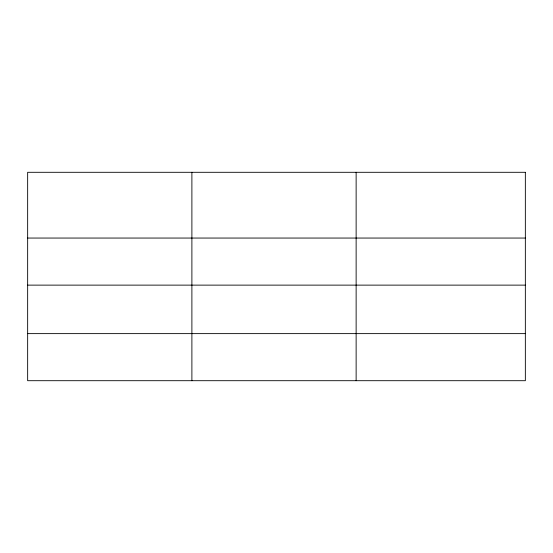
<?xml version="1.0" encoding="UTF-8"?>
<svg xmlns="http://www.w3.org/2000/svg" width="553" height="553" viewBox="0 0 553 553"><rect width="100%" height="100%" fill="white"/><g stroke="black" fill="none" stroke-linecap="round" stroke-linejoin="round"><path stroke-width="0.83" d="M27.65 238.053L525.35 238.053M27.65 285.127L525.35 285.127M27.65 333.625L525.35 333.625M356.132 172.301L356.132 380.699M191.891 172.301L191.891 380.699M525.35 172.301L27.65 172.301L27.65 380.699L525.35 380.699L525.35 172.301"/></g></svg>
